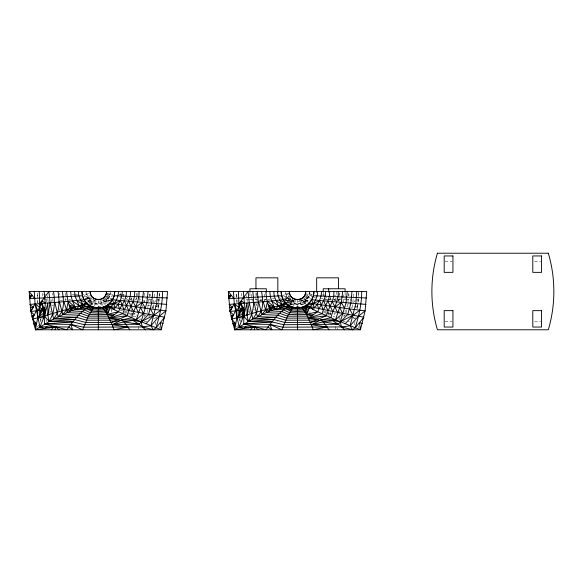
<?xml version="1.0" encoding="UTF-8"?>
<svg xmlns="http://www.w3.org/2000/svg" width="583" height="583" viewBox="0 0 583 583"><rect width="100%" height="100%" fill="white"/><g stroke="black" fill="none" stroke-linecap="round" stroke-linejoin="round"><path stroke-width="0.44" stroke-dasharray="2.92 2.19" d="M159.181 296.47L159.276 293.118M358.37 296.47L358.458 293.154M154.131 296.995L154.247 293.067M353.32 296.995L353.436 293.067M149.204 296.689L149.292 294.094M348.423 295.821L348.51 293.227M144.409 295.566L144.504 293.125M343.635 294.75L342.986 301.717L345.391 299.48M338.854 296.077L338.993 293.023M158.744 302.803L159.079 298.773M357.977 302.3L358.21 299.414L356.956 298.744M153.606 303.073L153.978 298.729M352.868 302.205L353.167 298.729M148.731 301.579L149.044 298.321M347.92 301.579L348.153 299.137M143.994 299.939L143.797 301.717L145.604 300.041M309.449 291.5C309.894 297.381 304.647 301.214 299.145 300.66M139.468 297.731L139.06 301.039L141.057 299.29M338.453 299.385L338.249 301.039L340.909 298.707M110.639 291.5C111.236 307.307 85.431 307.307 86.029 291.5M309.828 291.5C310.426 307.307 284.621 307.307 285.218 291.5M158.029 308.706L158.612 304.413M357.219 308.706L357.802 304.413M147.084 312.685L147.543 309.347M346.273 312.685L346.732 309.347M153.373 304.683L152.782 308.706L151.864 307.307M352.562 304.683L351.964 308.706L351.046 307.307M147.776 307.671L148.359 304.158M347.548 304.158L346.965 307.671L345.967 306.184M156.135 318.719L156.514 317.218L153.919 317.21M94.512 305.762L95.998 300.216M293.701 305.762L295.399 299.422M90.008 304.464L104.984 304.647L101.588 300.522C105.632 300.69 109.415 298.066 109.99 293.927L113.087 294.175M90.955 304.29L93.827 299.312M290.137 304.29L293.424 298.605L286.566 302.373L297.527 303.386L307.001 302.963L299.647 299.422L301.345 305.762M37.378 327.048L38.828 325.001M236.56 327.048L237.529 325.686M91.648 304.639L95.073 300.522L89.097 298.43L85.052 299.538L87.588 296.273L89.775 295.873M289.197 304.464L290.837 304.639L294.262 300.522L288.279 298.43L284.876 299.356M89.454 298.591L88.922 298.576L90.161 297.017M288.636 298.591L288.111 298.576L290.421 295.603L284.737 298.882L286.778 296.273L288.964 295.873M88.339 297.352L86.962 298.977L87.588 296.273L86.794 293.985L83.026 294.342M287.528 297.352L286.151 298.977L286.778 296.273L285.983 293.985L282.966 294.269M154.167 302.497L156.382 300.187L158.904 300.857M353.349 302.497L355.572 300.187L358.093 300.857M87.312 302.519L91.954 297.884M285.918 303.102L291.726 297.301M292.6 300.799L289.321 304.078L305.725 304.078L302.446 300.799M134.433 300.354L137.049 298.212M336.238 298.212L333.622 300.354L335.932 300.697M130.563 299.188L131.853 298.212M325.591 299.13L329.103 299.677L331.035 298.212M125.527 298.992L127.692 297.476M325.438 298.489L326.881 297.476M111.273 299.728C103.206 303.364 93.324 302.344 85.052 299.538M83.792 296.951L87.588 296.273L88.973 298.736L89.811 298.751L89.068 299.057L90.525 299.072L89.272 299.691L91.954 299.713L87.384 302.373L93.936 301.754M341.186 298.795L339.634 299.706L339.634 296.339M85.548 298.882L89.811 296.419M106.944 295.873L109.196 296.273L113.08 294.575M304.625 295.603L308.385 296.273L313.042 294.233L306.942 293.745M158.467 305.485L157.264 305.179L157.964 304.464L158.467 305.485L155.858 306.607L154.51 304.486M356.672 308.181L355.047 306.607L357.656 305.485L357.153 304.464M85.643 299.728L88.871 298.416L89.673 300.966L95.073 300.522M284.832 299.728L288.06 298.416L288.855 300.966L293.125 301.754L307.97 301.87M89.097 298.43L90.817 297.869M283.739 296.813L286.778 296.273L288.279 298.43L289.999 297.869M157.046 299.99L159.021 299.414L157.774 298.744M356.235 299.99L358.21 299.414M129.82 315.075L131.437 314.616M132.246 314.39L137.187 313.639M329.009 315.075L330.627 314.616M84.069 295.319L88.827 294.051M281.676 295.749L289.598 293.621M139.308 319.397L141.042 319.003M304.545 301.63L308.691 300.821L303.036 299.013M272.385 298.722L274.928 298.314M68.86 299.4L70.616 299.13M268.049 299.4L270.68 298.992M64.844 300.019L66.353 299.786M264.026 300.019L266.293 299.677M60.246 300.697L62.578 300.354M259.435 300.697L261.767 300.354M89.367 303.488L107.811 302.963L102.907 300.449L109.502 300.821L103.14 298.809M288.556 303.488L291.981 303.131M86.794 293.985L88.601 293.803M285.983 293.985L288.694 293.715M286.566 302.373L293.125 301.754M77.473 294.852L75.841 294.998L75.914 293.242M285.422 300.85L294.262 300.522M124.31 311.679L127.684 311.533M323.499 311.679L326.874 311.533M148.322 315.971L150.02 315.913M347.512 315.971L349.202 315.913M123.392 314.055L126.001 313.975M126.868 313.946L134.68 313.705L137.573 315.687M325.19 313.975L327.792 313.894M328.659 313.865L331.261 313.785M100.932 306.447L96.596 306.469M299.254 306.469L295.785 306.469M335.538 313.661L333.87 313.705L335.312 314.696M110.916 309.952L112.599 309.908M132.96 316.285L136.517 316.212M333.039 316.27L334.817 316.234M158.321 306.563L155.858 306.607L157.075 308.487M355.047 306.607L357.51 306.563M308.728 312.065L310.484 312.029M343.314 316.073L344.983 316.044M445.062 261.417L452.065 261.417M534.545 261.417L540.674 261.417M43.645 294.233L45.693 294.233M72.321 294.233L77.007 294.233L77.007 299.706M119.588 294.233L122.714 294.233M43.674 299.706L47.937 299.706M148.731 299.706L153.001 299.706M249.174 299.706L246.113 299.706L246.113 301.455M249.939 299.706L266.351 299.706M323.23 299.706L339.925 299.706M343.38 299.706L345.107 299.706M345.872 299.706L348.933 299.706L348.933 307.576M259.785 300.799L261.563 300.799M285.502 300.799L295.289 300.799M299.764 300.799L308.757 300.799L302.089 300.449L301.622 298.605L305.725 305.711M334.008 300.799L335.808 300.799M51.77 305.171L53.614 305.171M147.616 305.171L150.29 305.171M120.215 310.644L122.678 310.644M153.584 318.719L155.289 318.719M353.626 318.719L355.324 318.719L355.703 317.218L353.109 317.21L354.588 318.216M144.037 321.583L147.011 321.583M277.464 321.583L277.836 321.583M328.695 321.583L332.747 321.583M342.95 321.583L345.107 321.583M347.847 321.583L349.538 321.583M445.062 321.583L452.065 321.583M534.545 321.583L540.674 321.583M291.143 299.713L288.461 299.691L289.715 299.072L288.257 299.057L289 298.751L288.279 298.43M87.093 300.879L89.673 300.966M290.837 304.639L304.173 304.647L300.77 300.522M334.256 295.763L335.786 295.873M322.005 294.903L325.401 295.151M122.824 294.903L124.522 295.027M105.355 301.63L109.64 301.936M119.5 294.663L121.147 294.787M107.01 293.686L109.99 293.927M323.565 312.408L326.145 312.728M326.997 312.838L330.437 313.275M124.376 312.408L134.68 313.705M89.184 302.628L92.792 303.131M329.103 299.677L331.363 300.019M129.922 299.677L132.924 300.128M126.402 299.13L128.158 299.4M321.299 298.452L323.004 298.722M122.109 298.452L123.815 298.722M313.88 297.228L315.49 297.498M306.622 294.685L308.385 296.273L312.277 296.951M106.849 294.153L109.196 296.273L112.308 296.82M253.634 309.733L255.383 310.112M49.409 310.994L51.166 311.424M304.843 297.716L310.265 299.159M105.654 297.716L111.863 299.363L109.196 296.273M305.448 293.621L311.788 295.319M107.053 293.832L112.599 295.319M284.234 299.538L288.855 300.966M279.031 297.629L281.261 298.452M248.322 311.548L249.983 312.16M80.585 297.906L82.072 298.452M248.81 312.583L250.384 313.399M49.621 312.583L51.195 313.399M51.974 313.807L54.328 315.039M343.598 314.762L345.078 315.607M144.416 314.762L145.888 315.607M306.046 296.419L310.309 298.882M106.15 296.011L112.548 299.706M338.206 316.707L340.37 318.282M303.328 297.301L308.545 302.519M104.714 297.884L109.356 302.519M305.623 296.696L307.117 298.328M106.434 296.696L107.935 298.328M308.385 296.273L311.045 299.363M357.998 326.363L358.968 327.733M158.809 326.363L159.778 327.733M349.858 298.817L351.33 300.945M141.924 305.237L142.879 306.636M102.848 299.312L105.72 304.29M100.67 300.216L102.156 305.762M239.781 318.959L240.429 321.583M40.591 318.959L41.029 320.708M256.899 299.531L257.103 301.039M251.929 298.496L252.308 301.717M52.74 298.496L53.119 301.717M247.119 299.822L247.301 301.542M47.842 298.962L48.2 302.402M236.851 299.618L237.055 302.096M38.055 304.413L37.662 299.575A135.03 135.03 0 0 0 37.829 302.803M256.36 293.176L256.469 295.683M251.637 294.189L251.739 296.885M52.419 293.293L52.485 295.093M246.798 295.603L246.849 297.243M47.609 295.603L47.668 297.243M241.712 293.242L241.843 297.607M42.523 293.242L42.632 296.732M37.399 293.118L37.509 297.155M348.933 294.233L348.933 295.8M345.107 292.972L345.107 295.494M345.107 296.339L345.107 301.455M345.107 310.207L345.107 315.454M339.634 292.972L339.634 295.494M339.087 311.082L339.087 314.58M339.087 318.078L339.087 319.834M338.541 299.254L338.541 301.047M337.448 328.142L337.448 329.781M336.355 291.5L336.355 295.924M335.261 326.502L335.261 328.965M330.342 295.924L330.342 300.347M330.342 312.328L330.342 314.849M328.695 311.956L328.695 315.454M323.23 292.972L323.23 298.022M297.527 299.706L297.527 307.088M264.711 294.153L264.711 303M256.505 304.078L256.505 305.827M255.959 293.009L255.959 295.683M255.959 296.579L255.959 306.403M249.939 292.972L249.939 296.339M249.939 309.333L249.939 313.705M150.29 295.8L150.29 294.233L144.824 299.706L144.824 302.045M150.29 299.706L150.29 302.045M144.824 314.674L144.824 317.261M138.266 326.502L138.266 328.965M137.165 293.271L137.165 295.924M136.619 293.242L136.619 295.851M136.619 296.718L136.619 300.201M131.153 297.694L131.153 300.347M131.153 309.194L131.153 315.687M123.494 294.233L123.494 299.706M120.215 293.242L120.215 294.983M120.215 295.851L120.215 298.46M111.309 309.493L111.309 312.08M98.338 300.792L98.338 307.088M65.515 293.271L65.515 300.347M59.502 293.242L59.502 295.042M59.502 308.903L59.502 310.644M51.851 299.706L51.851 305.171M46.378 299.706L46.378 302.045M46.378 319.856L46.378 321.583M150.188 314.033A134.95 134.95 0 0 1 149.765 316.423M40.839 321.962A135.03 135.03 0 0 1 40.147 318.799M37.509 297.964A135.03 135.03 0 0 1 37.363 293.118M159.312 293.118A135.03 135.03 0 0 1 159.232 296.346M159.166 297.964A135.03 135.03 0 0 1 158.846 302.803M158.7 304.413A135.03 135.03 0 0 1 158.146 309.238M155.836 321.962A135.03 135.03 0 0 1 154.859 325.89M358.509 291.5A135.03 135.03 0 0 1 358.421 296.346M358.312 298.773A135.03 135.03 0 0 1 358.028 302.803M357.889 304.413A135.03 135.03 0 0 1 357.335 309.238M355.025 321.962A135.03 135.03 0 0 1 354.049 325.89M239.846 321.175A135.03 135.03 0 0 1 239.336 318.799M237.019 302.803A135.03 135.03 0 0 1 236.785 299.582M103.308 298.78A232.573 141.654 70.1 0 1 111.2 300.668M303.371 298.962A232.573 141.654 70.1 0 1 308.633 300.194M236.698 297.155L236.589 293.118A135.03 135.03 0 0 0 236.662 297.155M153.016 308.626L153.001 305.171L153.001 308.626"/><path stroke-width="0.87" d="M35.439 326.159L33.53 323.536L35.439 322.53L35.439 329.781L161.229 329.781L165.944 310.834L167.518 291.5L29.15 291.5L30.731 310.834L35.439 329.781L53.585 318.923L50.102 302.854L48.899 291.5L41.094 301.936L40.752 305.405L39.651 303.677L39.265 291.5M234.628 326.159L232.712 323.536L234.628 322.53L234.628 329.781L360.418 329.781L365.126 310.834L366.707 291.5L228.339 291.5L229.921 310.834L234.628 329.781L252.774 318.923L249.291 302.854L248.088 291.5L240.283 301.936L239.934 305.405L238.841 303.677L238.454 291.5M162.504 291.5C162.613 303.896 159.618 316.015 156.025 327.792L153.373 329.781L142.303 326.932L83.558 327.194L70.732 324.388L44.476 324.01L45.226 303.247L44.148 291.5M361.693 291.5C361.803 303.896 358.8 316.015 355.207 327.792L352.555 329.781L341.492 326.932L282.748 327.194L269.914 324.388L243.665 324.01L244.415 303.247L243.33 291.5M157.585 291.5L156.63 303.634L150.924 325.795L153.373 329.781M356.774 291.5L355.819 303.634L350.106 325.795L352.555 329.781M152.775 291.5L151.697 303.24L148.607 314.361L139.082 324.228L84.513 324.731L72.664 321.889L49.023 321.379L44.476 316.044L41.852 303.51L41.094 301.936L39.651 303.677L39.651 315.024L41.459 308.589L41.561 310.717L40.759 311.111L41.495 310.112L41.364 308.961M351.964 291.5L350.886 303.24L347.796 314.361L338.271 324.228L283.702 324.731L271.853 321.889L248.212 321.379L243.665 316.044L241.034 303.51L240.283 301.936L238.841 303.677L238.841 315.024L240.648 308.589L240.743 310.717L239.941 311.111L240.684 310.112L240.546 308.961M148.075 291.5L146.865 302.847L141.057 321.78L142.303 326.932L145.51 329.781M347.257 291.5L346.054 302.847L340.246 321.78L341.492 326.932L344.699 329.781M143.484 291.5L142.15 302.453L136.298 319.768L124.011 321.889L112.162 324.731L107.359 314.354L102.579 307.35C96.086 309.347 90.285 305.273 84.12 304.034L85.592 306.724C93.083 308.225 101.158 310.71 108.467 306.709L105.443 311.14L98.338 311.592L91.232 311.14C79.317 302.847 65.085 314.813 53.585 318.923C60.166 311.125 59.473 300.864 58.016 291.5M342.673 291.5L341.339 302.453L335.487 319.768L323.201 321.889L311.344 324.731L306.549 314.354L301.768 307.35C295.275 309.347 289.474 305.273 283.309 304.034L284.781 306.724C292.272 308.225 300.347 310.71 307.649 306.709L304.632 311.14L297.527 311.592L290.421 311.14C278.506 302.847 264.274 314.813 252.774 318.923C259.355 311.125 258.663 300.864 257.198 291.5M139.009 291.5C139.621 301.025 133.922 308.932 131.656 317.757L111.2 322.399L85.468 322.399L74.602 319.528L53.585 318.923L76.548 317.305L86.43 320.191L110.245 320.191L119.172 319.069L109.283 318.114L87.392 318.114L78.494 315.214L62.731 314.536L59.466 302.06L29.85 304.413L33.238 307.358L30.855 311.497L34.331 314.973L31.752 316.146M338.198 291.5C338.803 301.025 333.112 308.932 330.845 317.757L310.389 322.399L284.657 322.399L273.791 319.528L252.774 318.923L275.73 317.305L285.619 320.191L309.435 320.191L318.362 319.069L308.473 318.114L286.574 318.114L277.676 315.214L261.92 314.536L258.655 302.06L229.039 304.413L232.42 307.358L230.045 311.497L233.521 314.973L230.941 316.146M72.664 321.889L44.476 324.01L66.885 329.781L70.732 324.388L82.611 329.781L88.354 316.168L93.142 308.473L90.132 305.711L84.331 309.806L78.494 315.214L70.732 324.388L72.664 329.781L68.801 327.019L55.728 326.917L35.439 329.781L37.691 317.808L37.691 310.615L41.852 303.51L42.056 300.799L45.226 303.247M271.853 321.889L243.665 324.01L266.074 329.781L269.914 324.388L281.8 329.781L287.536 316.168L292.331 308.473L289.321 305.711L283.513 309.806L277.676 315.214L269.914 324.388L271.853 329.781L267.991 327.019L254.917 326.917L234.628 329.781L236.88 317.808L236.88 310.615L241.034 303.51L241.245 300.799L244.415 303.247M134.651 291.5C135.358 300.493 129.368 307.569 127.145 315.746L111.2 322.399M333.84 291.5C334.54 300.493 328.557 307.569 326.334 315.746L310.389 322.399M70.164 308.669L69.931 311.614L67.963 309.354L67.315 312.612L80.439 313.268L88.354 316.168L108.321 316.168L113.896 314.915L107.359 314.354L98.338 314.725L89.308 314.354L82.385 311.468L71.898 310.863C68.094 305.412 67.402 298.022 66.579 291.5M269.353 308.669L269.12 311.614L267.152 309.354L266.504 312.612L279.629 313.268L287.536 316.168L307.511 316.168L313.078 314.915L306.549 314.354L297.527 314.725L288.498 314.354L281.574 311.468L271.08 310.863C267.284 305.412 266.591 298.022 265.768 291.5M130.417 291.5C131.182 299.968 125.068 306.257 122.758 313.727L109.283 318.114L118.502 311.716C121.067 305.047 127.072 299.429 126.307 291.5M329.606 291.5C330.372 299.968 324.257 306.257 321.947 313.727L308.473 318.114L317.691 311.716C320.256 305.047 326.254 299.429 325.496 291.5M122.321 291.5C122.226 297.614 119.602 303.575 114.997 307.627L114.377 309.711L118.502 311.716L136.298 319.768L161.229 329.781L160.369 322.501L163.145 323.536M321.51 291.5C321.408 297.614 318.792 303.575 314.186 307.627L313.567 309.711L317.691 311.716L335.487 319.768L360.418 329.781L359.558 322.501L362.334 323.536M118.466 291.5C118.371 297.432 115.5 303.153 110.704 306.665L107.359 314.354L118.502 311.716M317.655 291.5C317.553 297.432 314.689 303.153 309.894 306.665L306.549 314.354L317.691 311.716M86.269 308.298L92.187 309.733L98.338 310.229L104.488 309.733L108.467 306.709L102.579 307.35C109.575 305.434 114.705 298.751 114.742 291.5A16.404 16.404 0 0 1 98.338 307.904L98.338 329.781M285.459 308.298L291.376 309.733L297.527 310.229L303.677 309.733L307.649 306.709L301.768 307.35C308.764 305.434 313.887 298.751 313.931 291.5A16.404 16.404 0 0 1 297.527 307.904L297.527 329.781M71.898 310.863L72.299 307.992L69.224 304.975L75.105 307.095L86.736 303.102L90.132 305.711L81.037 307.919L79.142 305.762L72.474 300.879L71.119 296.463L70.645 291.5M271.08 310.863L271.489 307.992L268.413 304.975L274.294 307.095L285.918 303.102L289.321 305.711L280.226 307.919L278.331 305.762L271.656 300.879L270.308 296.463L269.827 291.5M71.243 308.334L71.031 309.762L72.299 307.992L76.468 309.296L84.331 309.806L90.27 312.677L98.338 313.093L108.117 312.692L105.443 311.14L110.391 307.707L114.377 309.711M270.432 308.334L270.221 309.762L271.489 307.992L275.657 309.296L283.513 309.806L289.459 312.677L297.527 313.093L307.307 312.692L304.632 311.14L309.58 307.707L313.567 309.711M40.373 302.81L40.198 304.545L40.759 303.597M74.602 319.528L49.023 321.379L47.85 315.141L50.102 302.854M239.562 302.81L239.387 304.545L239.941 303.597M273.791 319.528L248.212 321.379L247.032 315.141L249.291 302.854M53.527 291.5C55.145 301.688 54.904 312.408 49.023 321.379M252.709 291.5C254.334 301.688 254.093 312.408 248.212 321.379M62.366 291.5C63.685 300.085 65.143 309.886 58.154 316.642L76.548 317.305M261.556 291.5C262.875 300.085 264.332 309.886 257.343 316.642L275.73 317.305M55.093 329.781L55.728 326.917L39.95 326.815L35.097 304.027L34.266 291.5M254.283 329.781L254.917 326.917L239.132 326.815L234.279 304.027L233.455 291.5M31.956 317.218L33.042 315.556L32.437 319.134L37.691 317.808L43.732 317.808L42.829 316.482L44.847 309.646L41.852 303.51M231.145 317.218L232.231 315.556L231.619 319.134L236.88 317.808L242.922 317.808L242.018 316.482L244.037 309.646L241.034 303.51M74.558 291.5L75.061 296.222L79.142 305.762L76.468 309.296L75.105 307.095L37.691 317.808L43.273 309.872L44.038 307.977L42.85 307.977M273.748 291.5L274.25 296.222L278.331 305.762L275.657 309.296L274.294 307.095L236.88 317.808L242.462 309.872L243.22 307.977L242.04 307.977M30.731 310.834L35.097 304.027L43.273 309.872L36.233 310.805L32.437 319.134L36.569 323.798M229.921 310.834L234.279 304.027L242.462 309.872L235.423 310.805L231.619 319.134L235.751 323.798M62.731 314.536L66.593 309.777L68.284 301.273L84.127 299.706L86.736 303.102L80.396 300.092L78.851 295.982L78.319 291.5M261.92 314.536L265.775 309.777L267.473 301.273L283.316 299.706L285.918 303.102L279.585 300.092L278.04 295.982L277.508 291.5M156.025 327.792L164.712 317.218L133.478 311.475L106.536 305.711L113.925 303.743L120.368 300.485L166.818 304.413M355.207 327.792L363.901 317.218L332.667 311.475L305.725 305.711L313.115 303.743L319.557 300.485L366.007 304.413M93.142 308.473L94.089 307.35M292.331 308.473L293.278 307.35M41.633 310.09L42.37 309.23M240.823 310.09L241.559 309.23M145.932 323.791L153.868 315.316L160.653 310.2L165.944 310.834L159.239 316.27L150.924 325.795L142.303 326.932L139.082 324.228L132.807 320.373L141.057 321.78L153.868 315.316L150.385 308.917L109.939 303.102M345.121 323.791L353.058 315.316L359.842 310.2L365.126 310.834L358.428 316.27L350.106 325.795L341.492 326.932L338.271 324.228L331.997 320.373L340.246 321.78L353.058 315.316L349.567 308.917L309.128 303.102M51.166 329.781L53.76 327.143L52.288 326.903L49.183 327.799L46.268 326.888L44.6 328.462L39.95 326.815L44.476 316.044L47.85 303.036L47.85 315.141M250.355 329.781L252.949 327.143L251.477 326.903L248.365 327.799L245.458 326.888L243.789 328.462L239.132 326.815L243.665 316.044L247.032 303.036L247.032 315.141M43.062 308.924L44.038 307.977L43.382 310.652L44.847 309.646M242.251 308.924L243.22 307.977L242.572 310.652L244.037 309.646M41.495 310.112L41.561 310.717L42.45 309.981M240.684 310.112L240.743 310.717L241.639 309.981M37.691 317.808L43.878 312.954M236.88 317.808L243.06 312.954M138.404 312.444L135.803 306.979L142.15 302.453L145.407 308.269M337.593 312.444L334.992 306.979L341.339 302.453L344.597 308.269M84.127 299.706L82.487 295.749L34.521 298.394L32.131 295.326L29.252 295.326L30.753 296.98L29.325 297.964L30.068 297.804M283.316 299.706L281.676 295.749L233.71 298.394L231.313 295.326L228.441 295.326L229.942 296.98L228.514 297.964L229.257 297.804M129.783 329.781L127.866 327.019L114.057 329.781L112.162 324.731L121.432 320.074L136.298 319.768L143.447 313.399L140.547 307.627M328.972 329.781L327.056 327.019L313.246 329.781L311.344 324.731L320.621 320.074L335.487 319.768L342.636 313.399L339.736 307.627M41.561 310.717L43.273 309.872M240.743 310.717L242.462 309.872M109.283 318.114L127.145 315.746M308.473 318.114L326.334 315.746M30.855 311.497L36.233 310.805M230.045 311.497L235.423 310.805M59.466 302.06L68.284 301.273L75.105 307.095L72.474 300.879M30.294 307.627L33.238 307.358M258.655 302.06L267.473 301.273L274.294 307.095L271.656 300.879M229.476 307.627L232.42 307.358M34.521 298.394L29.383 298.634L32.131 295.326L29.15 291.5M233.71 298.394L228.565 298.634L231.313 295.326L228.339 291.5M105.443 311.14L108.875 311.031M304.632 311.14L308.064 311.031M437.432 253.219L548.304 253.219M366.532 297.964L313.37 295.749M167.343 297.964L114.181 295.749M359.842 310.2L349.567 308.917M160.653 310.2L150.385 308.917M311.344 324.731L327.056 327.019L323.201 321.889L320.621 320.074M112.162 324.731L127.866 327.019L124.011 321.889L121.432 320.074M323.201 321.889L338.271 324.228M124.011 321.889L139.082 324.228M228.478 296.645L229.942 296.98M29.288 296.645L30.753 296.98M271.489 307.992L268.88 306.818L270.111 308.436L270.221 309.762L269.9 308.502M72.299 307.992L69.698 306.818L70.922 308.436L71.031 309.762L70.711 308.502M305.725 305.711L309.58 307.707M106.536 305.711L110.391 307.707M275.701 300.485L282.208 304.428L284.781 306.724L280.634 304.967L282.5 307.321L279.235 305.448L280.226 307.919M76.511 300.485L83.019 304.428L85.592 306.724L81.445 304.967L83.318 307.321L80.053 305.448L81.037 307.919M287.39 306.928L291.376 309.733M88.201 306.928L92.187 309.733M309.894 306.665L313.516 309.66M110.704 306.665L114.334 309.66M254.917 326.917L258.211 329.781M55.728 326.917L59.029 329.781M279.585 300.092L282.208 304.428M80.396 300.092L83.019 304.428M332.259 301.666L334.992 306.979M133.07 301.666L135.803 306.979M327.901 301.273L332.667 311.475M128.712 301.273L133.478 311.475M323.667 300.879L327.857 310.513M124.478 300.879L128.675 310.513M234.279 304.027L236.88 310.615M35.097 304.027L37.691 310.615M323.179 309.551L319.557 300.485L311.73 299.706L314.186 307.627M123.99 309.551L120.368 300.485L112.548 299.706L114.997 307.627M317.232 304.392L318.617 308.589M118.043 304.392L119.428 308.589M263.137 301.666L266.504 312.612M63.948 301.666L67.315 312.612M254.042 302.46L257.343 316.642M54.853 302.46L58.154 316.642M281.676 295.749L281.115 291.5A16.404 16.404 0 0 0 297.527 307.904M82.487 295.749L81.926 291.5A16.404 16.404 0 0 0 98.338 307.904M345.107 292.134L345.107 288.767L323.23 288.767L323.23 292.134M338.541 288.541L338.541 277.829L316.664 277.829L316.664 292.112M328.695 288.767L328.695 292.134M277.836 292.112L277.836 277.829L255.959 277.829L255.959 288.541M266.351 292.134L266.351 288.767L249.939 288.767L249.939 292.134M548.304 253.182A135.03 135.03 0 0 1 548.304 329.781L437.432 329.781A135.03 135.03 0 0 1 437.432 253.182M106.536 291.5C106.937 302.038 89.731 302.038 90.132 291.5A8.206 8.206 0 0 0 98.338 299.706A8.206 8.206 0 0 0 106.536 291.5M305.725 291.5C306.126 302.038 288.92 302.038 289.321 291.5A8.206 8.206 0 0 0 297.527 299.706A8.206 8.206 0 0 0 305.725 291.5M452.94 255.952L444.188 255.952L444.188 272.356L452.94 272.356L452.94 255.952M541.549 255.952L532.796 255.952L532.796 272.356L541.549 272.356L541.549 255.952M452.94 310.644L444.188 310.644L444.188 327.048L452.94 327.048L452.94 310.644M541.549 310.644L532.796 310.644L532.796 327.048L541.549 327.048L541.549 310.644"/></g></svg>
